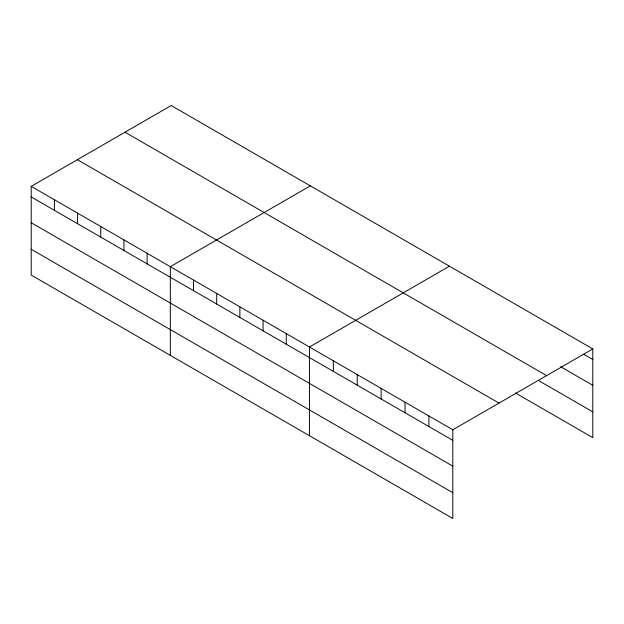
<?xml version="1.0" encoding="UTF-8"?>
<svg xmlns="http://www.w3.org/2000/svg" width="624" height="624" viewBox="0 0 624 624"><rect width="100%" height="100%" fill="white"/><g stroke="black" fill="none" stroke-linecap="round" stroke-linejoin="round"><path stroke-width="0.94" d="M452.798 466.128L452.798 429.772L31.2 186.365L31.2 275.059L452.798 518.466L452.798 466.128L31.2 222.721M515.362 392.933L592.8 437.635L592.8 348.941L171.202 105.534L31.2 186.365M310.331 185.858L170.329 266.69L170.329 355.384M449.459 266.183L309.457 347.014L309.457 435.708M452.798 429.772L592.8 348.941M583.736 354.284L592.8 359.518M560.672 366.748L592.8 385.297M125.003 132.21L546.601 375.617M538.426 380.468L592.8 411.856M77.399 159.689L498.997 403.096M31.2 196.942L452.798 440.349M31.2 249.28L452.798 492.687M428.906 415.974L428.906 426.551M405.023 402.184L405.023 412.76M381.131 388.393L381.131 398.97M357.24 374.595L357.24 385.172M333.349 360.805L333.349 371.381M286.268 333.622L286.268 344.198M263.078 320.237L263.078 330.814M239.889 306.852L239.889 317.429M216.707 293.459L216.707 304.036M193.518 280.075L193.518 290.651M147.139 253.297L147.139 263.874M123.95 239.912L123.95 250.489M100.76 226.528L100.76 237.104M77.579 213.135L77.579 223.712M54.389 199.75L54.389 210.327"/></g></svg>
